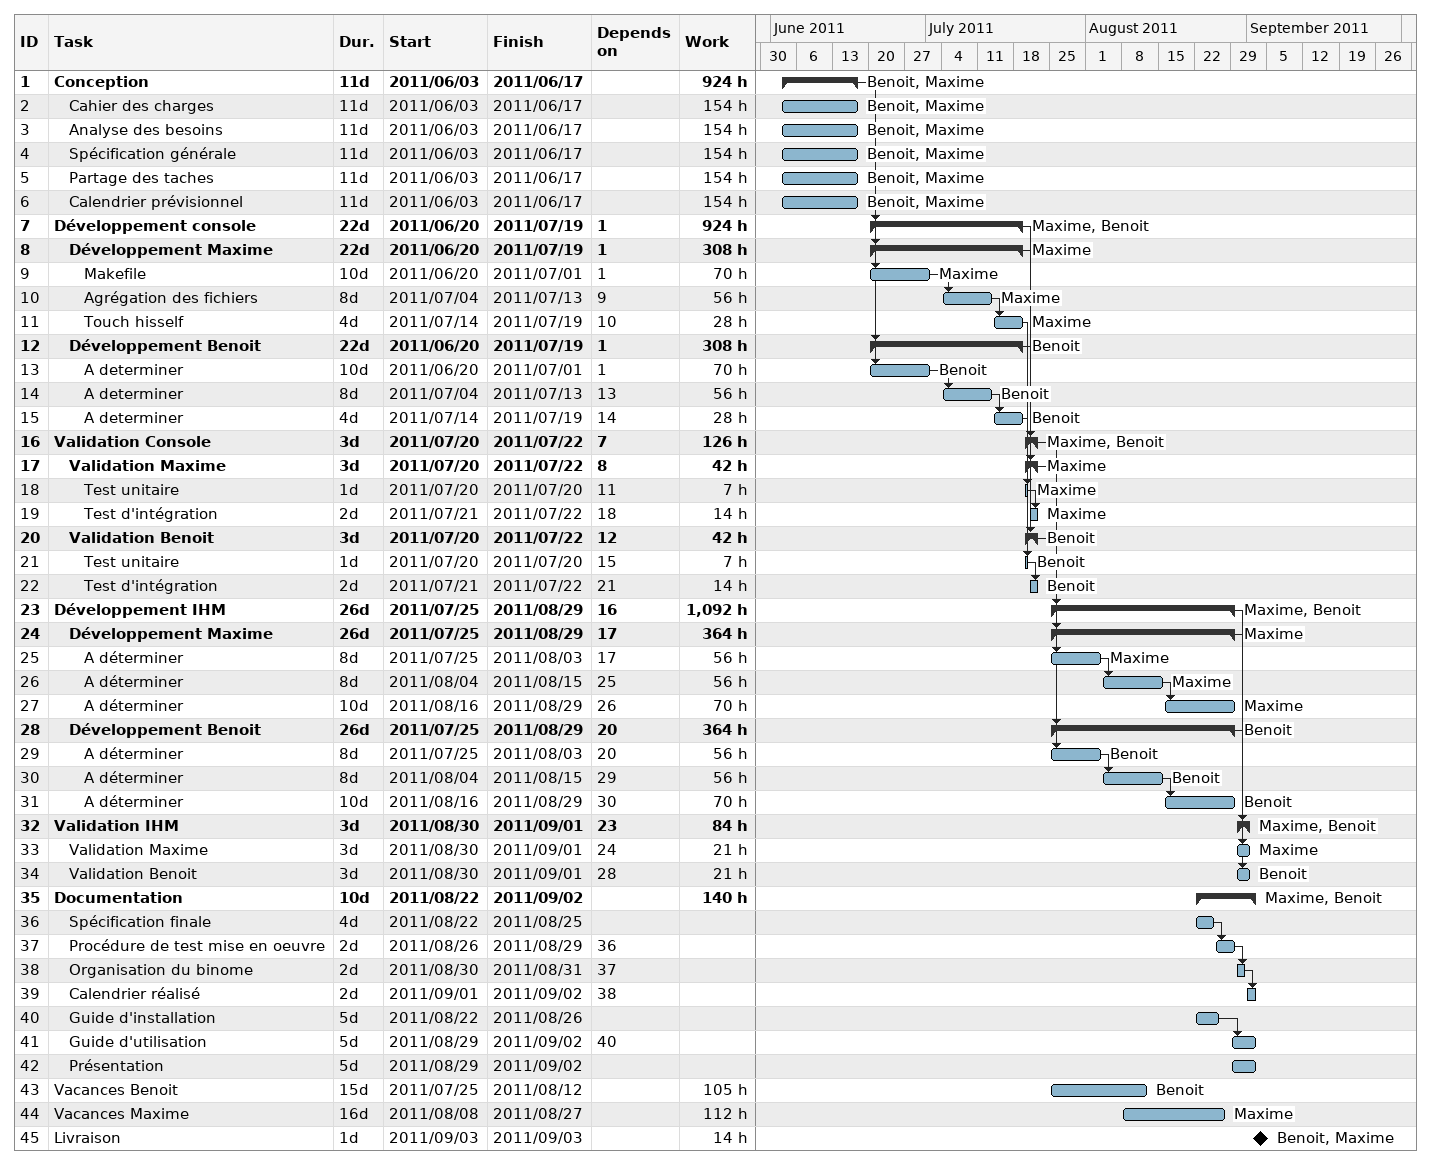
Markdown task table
| ID | Level | Task | Duration | Start | Finish | Predecessors | Resources | Work (h) |
|---|---|---|---|---|---|---|---|---|
| 1 | 1 | **Conception** | 11d | 2011-06-03 | 2011-06-17 |  | Benoit, Maxime | 924 |
| 2 | 2 | Cahier des charges | 11d | 2011-06-03 | 2011-06-17 |  | Benoit, Maxime | 154 |
| 3 | 2 | Analyse des besoins | 11d | 2011-06-03 | 2011-06-17 |  | Benoit, Maxime | 154 |
| 4 | 2 | Spécification générale | 11d | 2011-06-03 | 2011-06-17 |  | Benoit, Maxime | 154 |
| 5 | 2 | Partage des taches | 11d | 2011-06-03 | 2011-06-17 |  | Benoit, Maxime | 154 |
| 6 | 2 | Calendrier prévisionnel | 11d | 2011-06-03 | 2011-06-17 |  | Benoit, Maxime | 154 |
| 7 | 1 | **Développement console** | 22d | 2011-06-20 | 2011-07-19 | 1 | Maxime, Benoit | 924 |
| 8 | 2 | **Développement Maxime** | 22d | 2011-06-20 | 2011-07-19 | 1 | Maxime | 308 |
| 9 | 3 | Makefile | 10d | 2011-06-20 | 2011-07-01 | 1 | Maxime | 70 |
| 10 | 3 | Agrégation des fichiers | 8d | 2011-07-04 | 2011-07-13 | 9 | Maxime | 56 |
| 11 | 3 | Touch hisself | 4d | 2011-07-14 | 2011-07-19 | 10 | Maxime | 28 |
| 12 | 2 | **Développement Benoit** | 22d | 2011-06-20 | 2011-07-19 | 1 | Benoit | 308 |
| 13 | 3 | A determiner | 10d | 2011-06-20 | 2011-07-01 | 1 | Benoit | 70 |
| 14 | 3 | A determiner | 8d | 2011-07-04 | 2011-07-13 | 13 | Benoit | 56 |
| 15 | 3 | A determiner | 4d | 2011-07-14 | 2011-07-19 | 14 | Benoit | 28 |
| 16 | 1 | **Validation Console** | 3d | 2011-07-20 | 2011-07-22 | 7 | Maxime, Benoit | 126 |
| 17 | 2 | **Validation Maxime** | 3d | 2011-07-20 | 2011-07-22 | 8 | Maxime | 42 |
| 18 | 3 | Test unitaire | 1d | 2011-07-20 | 2011-07-20 | 11 | Maxime | 7 |
| 19 | 3 | Test d'intégration | 2d | 2011-07-21 | 2011-07-22 | 18 | Maxime | 14 |
| 20 | 2 | **Validation Benoit** | 3d | 2011-07-20 | 2011-07-22 | 12 | Benoit | 42 |
| 21 | 3 | Test unitaire | 1d | 2011-07-20 | 2011-07-20 | 15 | Benoit | 7 |
| 22 | 3 | Test d'intégration | 2d | 2011-07-21 | 2011-07-22 | 21 | Benoit | 14 |
| 23 | 1 | **Développement IHM** | 26d | 2011-07-25 | 2011-08-29 | 16 | Maxime, Benoit | 1092 |
| 24 | 2 | **Développement Maxime** | 26d | 2011-07-25 | 2011-08-29 | 17 | Maxime | 364 |
| 25 | 3 | A déterminer | 8d | 2011-07-25 | 2011-08-03 | 17 | Maxime | 56 |
| 26 | 3 | A déterminer | 8d | 2011-08-04 | 2011-08-15 | 25 | Maxime | 56 |
| 27 | 3 | A déterminer | 10d | 2011-08-16 | 2011-08-29 | 26 | Maxime | 70 |
| 28 | 2 | **Développement Benoit** | 26d | 2011-07-25 | 2011-08-29 | 20 | Benoit | 364 |
| 29 | 3 | A déterminer | 8d | 2011-07-25 | 2011-08-03 | 20 | Benoit | 56 |
| 30 | 3 | A déterminer | 8d | 2011-08-04 | 2011-08-15 | 29 | Benoit | 56 |
| 31 | 3 | A déterminer | 10d | 2011-08-16 | 2011-08-29 | 30 | Benoit | 70 |
| 32 | 1 | **Validation IHM** | 3d | 2011-08-30 | 2011-09-01 | 23 | Maxime, Benoit | 84 |
| 33 | 2 | Validation Maxime | 3d | 2011-08-30 | 2011-09-01 | 24 | Maxime | 21 |
| 34 | 2 | Validation Benoit | 3d | 2011-08-30 | 2011-09-01 | 28 | Benoit | 21 |
| 35 | 1 | **Documentation** | 10d | 2011-08-22 | 2011-09-02 |  | Maxime, Benoit | 140 |
| 36 | 2 | Spécification finale | 4d | 2011-08-22 | 2011-08-25 |  |  |  |
| 37 | 2 | Procédure de test mise en oeuvre | 2d | 2011-08-26 | 2011-08-29 | 36 |  |  |
| 38 | 2 | Organisation du binome | 2d | 2011-08-30 | 2011-08-31 | 37 |  |  |
| 39 | 2 | Calendrier réalisé | 2d | 2011-09-01 | 2011-09-02 | 38 |  |  |
| 40 | 2 | Guide d'installation | 5d | 2011-08-22 | 2011-08-26 |  |  |  |
| 41 | 2 | Guide d'utilisation | 5d | 2011-08-29 | 2011-09-02 | 40 |  |  |
| 42 | 2 | Présentation | 5d | 2011-08-29 | 2011-09-02 |  |  |  |
| 43 | 1 | Vacances Benoit | 15d | 2011-07-25 | 2011-08-12 |  | Benoit | 105 |
| 44 | 1 | Vacances Maxime | 16d | 2011-08-08 | 2011-08-27 |  | Maxime | 112 |
| 45 | 1 | Livraison | 1d | 2011-09-03 | 2011-09-03 |  | Benoit, Maxime | 14 |
